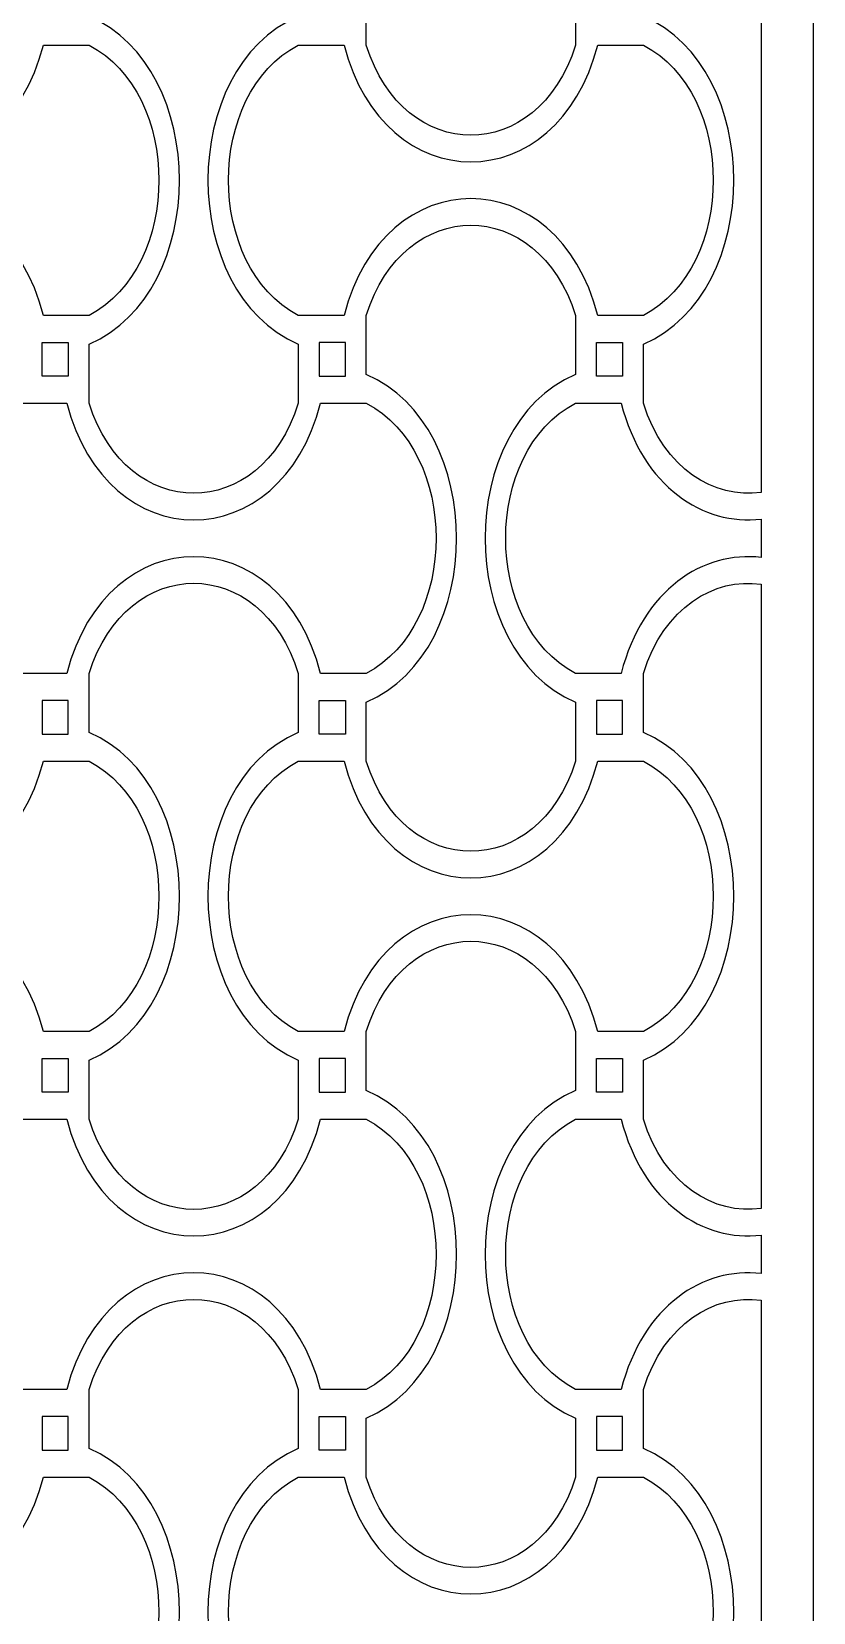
# Model space of a CAD drawing. Header units: centimetres. Extents: x -20.1 to -15.4, y -9 to 9.
# Drawn here: x -17.61 to -15.357, y -0.039 to 4.515 of the extents above; entities that cross this region are included whole.
import ezdxf

# ---------------------------------------------------------------- set-up
doc = ezdxf.new("R2010")
doc.units = ezdxf.units.CM
doc.header["$MEASUREMENT"] = 0
doc.layers.add('layer 1', color=7, linetype='Continuous')

msp = doc.modelspace()

# ---------------------------------------------------------------- linework, layer by layer
at = {"layer": 'layer 1', "color": 250}
for points, knots in [([(-20.08999, -9.00021), (-20.08999, -9.00021), (-20.08999, 9.00076), (-20.08999, 9.00076), (-20.08999, 9.00076), (-20.08999, 9.00076), (-15.35662, 9.00076), (-15.35662, 9.00076), (-15.35662, 9.00076), (-15.35662, 9.00076), (-15.35662, -9.00021), (-15.35662, -9.00021), (-15.35662, -9.00021), (-15.35662, -9.00021), (-20.08999, -9.00021), (-20.08999, -9.00021)], [0, 0, 0, 0, 0.2, 0.2, 0.2, 0.2, 0.4, 0.4, 0.4, 0.4, 0.6, 0.6, 0.6, 0.6, 1, 1, 1, 1]), ([(-16.64548, 5.76059), (-16.64548, 5.76059), (-16.64548, 5.59049), (-16.64548, 5.59049), (-16.64548, 5.59049), (-16.29829, 5.44148), (-16.29829, 4.79529), (-16.64548, 4.64629), (-16.64548, 4.64629), (-16.64548, 4.64629), (-16.64548, 4.47619), (-16.64548, 4.47619), (-16.64548, 4.47619), (-16.53736, 4.13005), (-16.15063, 4.13005), (-16.04251, 4.47619), (-16.04251, 4.47619), (-16.04251, 4.47619), (-16.04251, 4.47619), (-16.04251, 4.47619), (-16.04251, 4.47619), (-16.04251, 4.47619), (-16.04251, 4.64629), (-16.04251, 4.64629), (-16.04251, 4.64629), (-16.38971, 4.79529), (-16.38971, 5.44148), (-16.04251, 5.59049), (-16.04251, 5.59049), (-16.04251, 5.59049), (-16.04251, 5.76059), (-16.04251, 5.76059), (-16.04251, 5.76059), (-16.15063, 6.10673), (-16.53736, 6.10673), (-16.64548, 5.76059)], [0, 0, 0, 0, 0.1, 0.1, 0.1, 0.1, 0.2, 0.2, 0.2, 0.2, 0.3, 0.3, 0.3, 0.3, 0.4, 0.4, 0.4, 0.4, 0.5, 0.5, 0.5, 0.5, 0.6, 0.6, 0.6, 0.6, 0.7, 0.7, 0.7, 0.7, 0.8, 0.8, 0.8, 0.8, 1, 1, 1, 1]), ([(-16.84145, 3.44479), (-16.84145, 3.44479), (-16.84145, 3.61488), (-16.84145, 3.61488), (-16.84145, 3.61488), (-17.18865, 3.76389), (-17.18865, 4.41008), (-16.84145, 4.55908), (-16.84145, 4.55908), (-16.84145, 4.55908), (-16.84145, 4.72918), (-16.84145, 4.72918), (-16.84145, 4.72918), (-16.94957, 5.07532), (-17.33631, 5.07532), (-17.44443, 4.72918), (-17.44443, 4.72918), (-17.44443, 4.72918), (-17.44443, 4.55908), (-17.44443, 4.55908), (-17.44443, 4.55908), (-17.09723, 4.41008), (-17.09723, 3.76389), (-17.44443, 3.61488), (-17.44443, 3.61488), (-17.44443, 3.61488), (-17.44443, 3.44479), (-17.44443, 3.44479), (-17.44443, 3.44479), (-17.44443, 3.44479), (-17.44443, 3.44479), (-17.44443, 3.44479), (-17.44443, 3.44479), (-17.33631, 3.09865), (-16.94957, 3.09864), (-16.84145, 3.44479)], [0, 0, 0, 0, 0.1, 0.1, 0.1, 0.1, 0.2, 0.2, 0.2, 0.2, 0.3, 0.3, 0.3, 0.3, 0.4, 0.4, 0.4, 0.4, 0.5, 0.5, 0.5, 0.5, 0.6, 0.6, 0.6, 0.6, 0.7, 0.7, 0.7, 0.7, 0.8, 0.8, 0.8, 0.8, 1, 1, 1, 1]), ([(-15.50737, 3.18791), (-15.50737, 3.18791), (-15.50737, 4.98605), (-15.50737, 4.98605), (-15.50737, 4.98605), (-15.64287, 5.00546), (-15.78698, 4.91986), (-15.84654, 4.72918), (-15.84654, 4.72918), (-15.84654, 4.72918), (-15.84654, 4.55908), (-15.84654, 4.55908), (-15.84654, 4.55908), (-15.49934, 4.41008), (-15.49934, 3.76389), (-15.84654, 3.61488), (-15.84654, 3.61488), (-15.84654, 3.61488), (-15.84654, 3.44479), (-15.84654, 3.44479), (-15.84654, 3.44479), (-15.84654, 3.44479), (-15.84654, 3.44479), (-15.84654, 3.44479), (-15.84654, 3.44479), (-15.78698, 3.25411), (-15.64287, 3.1685), (-15.50737, 3.18791)], [0, 0, 0, 0, 0.125, 0.125, 0.125, 0.125, 0.25, 0.25, 0.25, 0.25, 0.375, 0.375, 0.375, 0.375, 0.5, 0.5, 0.5, 0.5, 0.625, 0.625, 0.625, 0.625, 0.75, 0.75, 0.75, 0.75, 1, 1, 1, 1]), ([(-18.43934, 3.69777), (-18.43934, 3.69777), (-18.30758, 3.69777), (-18.30758, 3.69777), (-18.30758, 3.69777), (-18.19216, 4.14599), (-17.69161, 4.14599), (-17.57619, 3.69777), (-17.57619, 3.69777), (-17.57619, 3.69777), (-17.44443, 3.69777), (-17.44443, 3.69777), (-17.44443, 3.69777), (-17.1763, 3.83735), (-17.1763, 4.33661), (-17.44443, 4.47619), (-17.44443, 4.47619), (-17.44443, 4.47619), (-17.57619, 4.47619), (-17.57619, 4.47619), (-17.57619, 4.47619), (-17.69161, 4.02797), (-18.19216, 4.02797), (-18.30758, 4.47619), (-18.30758, 4.47619), (-18.30758, 4.47619), (-18.43934, 4.47619), (-18.43934, 4.47619), (-18.43934, 4.47619), (-18.43934, 4.47619), (-18.43934, 4.47619), (-18.43934, 4.47619), (-18.43934, 4.47619), (-18.70746, 4.33661), (-18.70746, 3.83735), (-18.43934, 3.69777)], [0, 0, 0, 0, 0.1, 0.1, 0.1, 0.1, 0.2, 0.2, 0.2, 0.2, 0.3, 0.3, 0.3, 0.3, 0.4, 0.4, 0.4, 0.4, 0.5, 0.5, 0.5, 0.5, 0.6, 0.6, 0.6, 0.6, 0.7, 0.7, 0.7, 0.7, 0.8, 0.8, 0.8, 0.8, 1, 1, 1, 1]), ([(-16.84145, 3.69777), (-16.84145, 3.69777), (-16.70969, 3.69777), (-16.70969, 3.69777), (-16.70969, 3.69777), (-16.59427, 4.14599), (-16.09372, 4.14599), (-15.9783, 3.69777), (-15.9783, 3.69777), (-15.9783, 3.69777), (-15.84654, 3.69777), (-15.84654, 3.69777), (-15.84654, 3.69777), (-15.57841, 3.83735), (-15.57841, 4.33661), (-15.84654, 4.47619), (-15.84654, 4.47619), (-15.84654, 4.47619), (-15.9783, 4.47619), (-15.9783, 4.47619), (-15.9783, 4.47619), (-16.09372, 4.02797), (-16.59427, 4.02797), (-16.70969, 4.47619), (-16.70969, 4.47619), (-16.70969, 4.47619), (-16.84145, 4.47619), (-16.84145, 4.47619), (-16.84145, 4.47619), (-16.84145, 4.47619), (-16.84145, 4.47619), (-16.84145, 4.47619), (-16.84145, 4.47619), (-17.10958, 4.33661), (-17.10958, 3.83735), (-16.84145, 3.69777)], [0, 0, 0, 0, 0.1, 0.1, 0.1, 0.1, 0.2, 0.2, 0.2, 0.2, 0.3, 0.3, 0.3, 0.3, 0.4, 0.4, 0.4, 0.4, 0.5, 0.5, 0.5, 0.5, 0.6, 0.6, 0.6, 0.6, 0.7, 0.7, 0.7, 0.7, 0.8, 0.8, 0.8, 0.8, 1, 1, 1, 1]), ([(-16.64548, 3.69777), (-16.64548, 3.69777), (-16.64548, 3.52768), (-16.64548, 3.52768), (-16.64548, 3.52768), (-16.29829, 3.37867), (-16.29829, 2.73248), (-16.64548, 2.58347), (-16.64548, 2.58347), (-16.64548, 2.58347), (-16.64548, 2.41338), (-16.64548, 2.41338), (-16.64548, 2.41338), (-16.53736, 2.06724), (-16.15063, 2.06724), (-16.04251, 2.41338), (-16.04251, 2.41338), (-16.04251, 2.41338), (-16.04251, 2.41338), (-16.04251, 2.41338), (-16.04251, 2.41338), (-16.04251, 2.41338), (-16.04251, 2.58347), (-16.04251, 2.58347), (-16.04251, 2.58347), (-16.38971, 2.73248), (-16.38971, 3.37867), (-16.04251, 3.52768), (-16.04251, 3.52768), (-16.04251, 3.52768), (-16.04251, 3.69777), (-16.04251, 3.69777), (-16.04251, 3.69777), (-16.15063, 4.04391), (-16.53736, 4.04391), (-16.64548, 3.69777)], [0, 0, 0, 0, 0.1, 0.1, 0.1, 0.1, 0.2, 0.2, 0.2, 0.2, 0.3, 0.3, 0.3, 0.3, 0.4, 0.4, 0.4, 0.4, 0.5, 0.5, 0.5, 0.5, 0.6, 0.6, 0.6, 0.6, 0.7, 0.7, 0.7, 0.7, 0.8, 0.8, 0.8, 0.8, 1, 1, 1, 1]), ([(-17.5801, 3.61993), (-17.5801, 3.61993), (-17.5801, 3.52263), (-17.5801, 3.52263), (-17.5801, 3.52263), (-17.5801, 3.52263), (-17.50472, 3.52263), (-17.50472, 3.52263), (-17.50472, 3.52263), (-17.50472, 3.52263), (-17.50472, 3.61993), (-17.50472, 3.61993), (-17.50472, 3.61993), (-17.50472, 3.61993), (-17.5801, 3.61993), (-17.5801, 3.61993)], [0, 0, 0, 0, 0.2, 0.2, 0.2, 0.2, 0.4, 0.4, 0.4, 0.4, 0.6, 0.6, 0.6, 0.6, 1, 1, 1, 1]), ([(-16.78115, 3.52263), (-16.78115, 3.52263), (-16.78115, 3.61993), (-16.78115, 3.61993), (-16.78115, 3.61993), (-16.78115, 3.61993), (-16.70578, 3.61993), (-16.70578, 3.61993), (-16.70578, 3.61993), (-16.70578, 3.61993), (-16.70578, 3.52263), (-16.70578, 3.52263), (-16.70578, 3.52263), (-16.70578, 3.52263), (-16.78115, 3.52263), (-16.78115, 3.52263)], [0, 0, 0, 0, 0.2, 0.2, 0.2, 0.2, 0.4, 0.4, 0.4, 0.4, 0.6, 0.6, 0.6, 0.6, 1, 1, 1, 1]), ([(-15.98221, 3.61993), (-15.98221, 3.61993), (-15.98221, 3.52263), (-15.98221, 3.52263), (-15.98221, 3.52263), (-15.98221, 3.52263), (-15.90684, 3.52263), (-15.90684, 3.52263), (-15.90684, 3.52263), (-15.90684, 3.52263), (-15.90684, 3.61993), (-15.90684, 3.61993), (-15.90684, 3.61993), (-15.90684, 3.61993), (-15.98221, 3.61993), (-15.98221, 3.61993)], [0, 0, 0, 0, 0.2, 0.2, 0.2, 0.2, 0.4, 0.4, 0.4, 0.4, 0.6, 0.6, 0.6, 0.6, 1, 1, 1, 1]), ([(-16.64548, 3.44479), (-16.64548, 3.44479), (-16.77724, 3.44479), (-16.77724, 3.44479), (-16.77724, 3.44479), (-16.89266, 2.99657), (-17.39321, 2.99657), (-17.50864, 3.44479), (-17.50864, 3.44479), (-17.50864, 3.44479), (-17.64039, 3.44479), (-17.64039, 3.44479), (-17.64039, 3.44479), (-17.90852, 3.30521), (-17.90852, 2.80594), (-17.64039, 2.66637), (-17.64039, 2.66637), (-17.64039, 2.66637), (-17.64039, 2.66637), (-17.64039, 2.66637), (-17.64039, 2.66637), (-17.64039, 2.66637), (-17.50864, 2.66637), (-17.50864, 2.66637), (-17.50864, 2.66637), (-17.39321, 3.11459), (-16.89267, 3.11459), (-16.77724, 2.66637), (-16.77724, 2.66637), (-16.77724, 2.66637), (-16.64548, 2.66637), (-16.64548, 2.66637), (-16.64548, 2.66637), (-16.37736, 2.80594), (-16.37736, 3.30521), (-16.64548, 3.44479)], [0, 0, 0, 0, 0.1, 0.1, 0.1, 0.1, 0.2, 0.2, 0.2, 0.2, 0.3, 0.3, 0.3, 0.3, 0.4, 0.4, 0.4, 0.4, 0.5, 0.5, 0.5, 0.5, 0.6, 0.6, 0.6, 0.6, 0.7, 0.7, 0.7, 0.7, 0.8, 0.8, 0.8, 0.8, 1, 1, 1, 1]), ([(-15.50737, 3.00021), (-15.50737, 3.00021), (-15.50737, 3.11094), (-15.50737, 3.11094), (-15.50737, 3.11094), (-15.67324, 3.09111), (-15.84832, 3.20237), (-15.91075, 3.44479), (-15.91075, 3.44479), (-15.91075, 3.44479), (-16.04251, 3.44479), (-16.04251, 3.44479), (-16.04251, 3.44479), (-16.31063, 3.30521), (-16.31063, 2.80594), (-16.04251, 2.66637), (-16.04251, 2.66637), (-16.04251, 2.66637), (-16.04251, 2.66637), (-16.04251, 2.66637), (-16.04251, 2.66637), (-16.04251, 2.66637), (-15.91075, 2.66637), (-15.91075, 2.66637), (-15.91075, 2.66637), (-15.84832, 2.90879), (-15.67324, 3.02004), (-15.50737, 3.00021)], [0, 0, 0, 0, 0.125, 0.125, 0.125, 0.125, 0.25, 0.25, 0.25, 0.25, 0.375, 0.375, 0.375, 0.375, 0.5, 0.5, 0.5, 0.5, 0.625, 0.625, 0.625, 0.625, 0.75, 0.75, 0.75, 0.75, 1, 1, 1, 1]), ([(-16.84145, 1.38197), (-16.84145, 1.38197), (-16.84145, 1.55207), (-16.84145, 1.55207), (-16.84145, 1.55207), (-17.18865, 1.70107), (-17.18865, 2.34726), (-16.84145, 2.49627), (-16.84145, 2.49627), (-16.84145, 2.49627), (-16.84145, 2.66637), (-16.84145, 2.66637), (-16.84145, 2.66637), (-16.94957, 3.01251), (-17.33631, 3.01251), (-17.44443, 2.66637), (-17.44443, 2.66637), (-17.44443, 2.66637), (-17.44443, 2.49627), (-17.44443, 2.49627), (-17.44443, 2.49627), (-17.09723, 2.34726), (-17.09723, 1.70107), (-17.44443, 1.55207), (-17.44443, 1.55207), (-17.44443, 1.55207), (-17.44443, 1.38197), (-17.44443, 1.38197), (-17.44443, 1.38197), (-17.44443, 1.38197), (-17.44443, 1.38197), (-17.44443, 1.38197), (-17.44443, 1.38197), (-17.33631, 1.03583), (-16.94957, 1.03583), (-16.84145, 1.38197)], [0, 0, 0, 0, 0.1, 0.1, 0.1, 0.1, 0.2, 0.2, 0.2, 0.2, 0.3, 0.3, 0.3, 0.3, 0.4, 0.4, 0.4, 0.4, 0.5, 0.5, 0.5, 0.5, 0.6, 0.6, 0.6, 0.6, 0.7, 0.7, 0.7, 0.7, 0.8, 0.8, 0.8, 0.8, 1, 1, 1, 1]), ([(-15.50737, 1.1251), (-15.50737, 1.1251), (-15.50737, 2.92323), (-15.50737, 2.92323), (-15.50737, 2.92323), (-15.64287, 2.94265), (-15.78698, 2.85705), (-15.84654, 2.66637), (-15.84654, 2.66637), (-15.84654, 2.66637), (-15.84654, 2.49627), (-15.84654, 2.49627), (-15.84654, 2.49627), (-15.49934, 2.34726), (-15.49934, 1.70107), (-15.84654, 1.55207), (-15.84654, 1.55207), (-15.84654, 1.55207), (-15.84654, 1.38197), (-15.84654, 1.38197), (-15.84654, 1.38197), (-15.84654, 1.38197), (-15.84654, 1.38197), (-15.84654, 1.38197), (-15.84654, 1.38197), (-15.78698, 1.19129), (-15.64287, 1.10568), (-15.50737, 1.1251)], [0, 0, 0, 0, 0.125, 0.125, 0.125, 0.125, 0.25, 0.25, 0.25, 0.25, 0.375, 0.375, 0.375, 0.375, 0.5, 0.5, 0.5, 0.5, 0.625, 0.625, 0.625, 0.625, 0.75, 0.75, 0.75, 0.75, 1, 1, 1, 1]), ([(-17.50472, 2.58852), (-17.50472, 2.58852), (-17.50472, 2.49122), (-17.50472, 2.49122), (-17.50472, 2.49122), (-17.50472, 2.49122), (-17.5801, 2.49122), (-17.5801, 2.49122), (-17.5801, 2.49122), (-17.5801, 2.49122), (-17.5801, 2.58852), (-17.5801, 2.58852), (-17.5801, 2.58852), (-17.5801, 2.58852), (-17.50472, 2.58852), (-17.50472, 2.58852)], [0, 0, 0, 0, 0.2, 0.2, 0.2, 0.2, 0.4, 0.4, 0.4, 0.4, 0.6, 0.6, 0.6, 0.6, 1, 1, 1, 1]), ([(-16.70578, 2.58852), (-16.70578, 2.58852), (-16.78115, 2.58852), (-16.78115, 2.58852), (-16.78115, 2.58852), (-16.78115, 2.58852), (-16.78115, 2.49122), (-16.78115, 2.49122), (-16.78115, 2.49122), (-16.78115, 2.49122), (-16.70578, 2.49122), (-16.70578, 2.49122), (-16.70578, 2.49122), (-16.70578, 2.49122), (-16.70578, 2.58852), (-16.70578, 2.58852)], [0, 0, 0, 0, 0.2, 0.2, 0.2, 0.2, 0.4, 0.4, 0.4, 0.4, 0.6, 0.6, 0.6, 0.6, 1, 1, 1, 1]), ([(-15.90684, 2.58852), (-15.90684, 2.58852), (-15.90684, 2.49122), (-15.90684, 2.49122), (-15.90684, 2.49122), (-15.90684, 2.49122), (-15.98221, 2.49122), (-15.98221, 2.49122), (-15.98221, 2.49122), (-15.98221, 2.49122), (-15.98221, 2.58852), (-15.98221, 2.58852), (-15.98221, 2.58852), (-15.98221, 2.58852), (-15.90684, 2.58852), (-15.90684, 2.58852)], [0, 0, 0, 0, 0.2, 0.2, 0.2, 0.2, 0.4, 0.4, 0.4, 0.4, 0.6, 0.6, 0.6, 0.6, 1, 1, 1, 1]), ([(-18.43934, 1.63496), (-18.43934, 1.63496), (-18.30758, 1.63496), (-18.30758, 1.63496), (-18.30758, 1.63496), (-18.19216, 2.08318), (-17.69161, 2.08318), (-17.57619, 1.63496), (-17.57619, 1.63496), (-17.57619, 1.63496), (-17.44443, 1.63496), (-17.44443, 1.63496), (-17.44443, 1.63496), (-17.1763, 1.77454), (-17.1763, 2.2738), (-17.44443, 2.41338), (-17.44443, 2.41338), (-17.44443, 2.41338), (-17.57619, 2.41338), (-17.57619, 2.41338), (-17.57619, 2.41338), (-17.69161, 1.96516), (-18.19216, 1.96516), (-18.30758, 2.41338), (-18.30758, 2.41338), (-18.30758, 2.41338), (-18.43934, 2.41338), (-18.43934, 2.41338), (-18.43934, 2.41338), (-18.43934, 2.41338), (-18.43934, 2.41338), (-18.43934, 2.41338), (-18.43934, 2.41338), (-18.70746, 2.2738), (-18.70746, 1.77454), (-18.43934, 1.63496)], [0, 0, 0, 0, 0.1, 0.1, 0.1, 0.1, 0.2, 0.2, 0.2, 0.2, 0.3, 0.3, 0.3, 0.3, 0.4, 0.4, 0.4, 0.4, 0.5, 0.5, 0.5, 0.5, 0.6, 0.6, 0.6, 0.6, 0.7, 0.7, 0.7, 0.7, 0.8, 0.8, 0.8, 0.8, 1, 1, 1, 1]), ([(-16.84145, 1.63496), (-16.84145, 1.63496), (-16.70969, 1.63496), (-16.70969, 1.63496), (-16.70969, 1.63496), (-16.59427, 2.08318), (-16.09372, 2.08318), (-15.9783, 1.63496), (-15.9783, 1.63496), (-15.9783, 1.63496), (-15.84654, 1.63496), (-15.84654, 1.63496), (-15.84654, 1.63496), (-15.57841, 1.77454), (-15.57841, 2.2738), (-15.84654, 2.41338), (-15.84654, 2.41338), (-15.84654, 2.41338), (-15.9783, 2.41338), (-15.9783, 2.41338), (-15.9783, 2.41338), (-16.09372, 1.96516), (-16.59427, 1.96516), (-16.70969, 2.41338), (-16.70969, 2.41338), (-16.70969, 2.41338), (-16.84145, 2.41338), (-16.84145, 2.41338), (-16.84145, 2.41338), (-16.84145, 2.41338), (-16.84145, 2.41338), (-16.84145, 2.41338), (-16.84145, 2.41338), (-17.10958, 2.2738), (-17.10958, 1.77454), (-16.84145, 1.63496)], [0, 0, 0, 0, 0.1, 0.1, 0.1, 0.1, 0.2, 0.2, 0.2, 0.2, 0.3, 0.3, 0.3, 0.3, 0.4, 0.4, 0.4, 0.4, 0.5, 0.5, 0.5, 0.5, 0.6, 0.6, 0.6, 0.6, 0.7, 0.7, 0.7, 0.7, 0.8, 0.8, 0.8, 0.8, 1, 1, 1, 1]), ([(-16.64548, 1.63496), (-16.64548, 1.63496), (-16.64548, 1.46486), (-16.64548, 1.46486), (-16.64548, 1.46486), (-16.29829, 1.31585), (-16.29829, 0.66967), (-16.64548, 0.52066), (-16.64548, 0.52066), (-16.64548, 0.52066), (-16.64548, 0.35056), (-16.64548, 0.35056), (-16.64548, 0.35056), (-16.53736, 0.00442), (-16.15063, 0.00442), (-16.04251, 0.35056), (-16.04251, 0.35056), (-16.04251, 0.35056), (-16.04251, 0.35056), (-16.04251, 0.35056), (-16.04251, 0.35056), (-16.04251, 0.35056), (-16.04251, 0.52066), (-16.04251, 0.52066), (-16.04251, 0.52066), (-16.38971, 0.66967), (-16.38971, 1.31585), (-16.04251, 1.46486), (-16.04251, 1.46486), (-16.04251, 1.46486), (-16.04251, 1.63496), (-16.04251, 1.63496), (-16.04251, 1.63496), (-16.15063, 1.9811), (-16.53736, 1.9811), (-16.64548, 1.63496)], [0, 0, 0, 0, 0.1, 0.1, 0.1, 0.1, 0.2, 0.2, 0.2, 0.2, 0.3, 0.3, 0.3, 0.3, 0.4, 0.4, 0.4, 0.4, 0.5, 0.5, 0.5, 0.5, 0.6, 0.6, 0.6, 0.6, 0.7, 0.7, 0.7, 0.7, 0.8, 0.8, 0.8, 0.8, 1, 1, 1, 1]), ([(-17.5801, 1.55712), (-17.5801, 1.55712), (-17.5801, 1.45981), (-17.5801, 1.45981), (-17.5801, 1.45981), (-17.5801, 1.45981), (-17.50472, 1.45981), (-17.50472, 1.45981), (-17.50472, 1.45981), (-17.50472, 1.45981), (-17.50472, 1.55712), (-17.50472, 1.55712), (-17.50472, 1.55712), (-17.50472, 1.55712), (-17.5801, 1.55712), (-17.5801, 1.55712)], [0, 0, 0, 0, 0.2, 0.2, 0.2, 0.2, 0.4, 0.4, 0.4, 0.4, 0.6, 0.6, 0.6, 0.6, 1, 1, 1, 1]), ([(-16.78115, 1.45981), (-16.78115, 1.45981), (-16.78115, 1.55712), (-16.78115, 1.55712), (-16.78115, 1.55712), (-16.78115, 1.55712), (-16.70578, 1.55712), (-16.70578, 1.55712), (-16.70578, 1.55712), (-16.70578, 1.55712), (-16.70578, 1.45981), (-16.70578, 1.45981), (-16.70578, 1.45981), (-16.70578, 1.45981), (-16.78115, 1.45981), (-16.78115, 1.45981)], [0, 0, 0, 0, 0.2, 0.2, 0.2, 0.2, 0.4, 0.4, 0.4, 0.4, 0.6, 0.6, 0.6, 0.6, 1, 1, 1, 1]), ([(-15.98221, 1.55712), (-15.98221, 1.55712), (-15.98221, 1.45981), (-15.98221, 1.45981), (-15.98221, 1.45981), (-15.98221, 1.45981), (-15.90684, 1.45981), (-15.90684, 1.45981), (-15.90684, 1.45981), (-15.90684, 1.45981), (-15.90684, 1.55712), (-15.90684, 1.55712), (-15.90684, 1.55712), (-15.90684, 1.55712), (-15.98221, 1.55712), (-15.98221, 1.55712)], [0, 0, 0, 0, 0.2, 0.2, 0.2, 0.2, 0.4, 0.4, 0.4, 0.4, 0.6, 0.6, 0.6, 0.6, 1, 1, 1, 1]), ([(-16.64548, 1.38197), (-16.64548, 1.38197), (-16.77724, 1.38197), (-16.77724, 1.38197), (-16.77724, 1.38197), (-16.89266, 0.93375), (-17.39321, 0.93375), (-17.50864, 1.38197), (-17.50864, 1.38197), (-17.50864, 1.38197), (-17.64039, 1.38197), (-17.64039, 1.38197), (-17.64039, 1.38197), (-17.90852, 1.24239), (-17.90852, 0.74313), (-17.64039, 0.60355), (-17.64039, 0.60355), (-17.64039, 0.60355), (-17.64039, 0.60355), (-17.64039, 0.60355), (-17.64039, 0.60355), (-17.64039, 0.60355), (-17.50864, 0.60355), (-17.50864, 0.60355), (-17.50864, 0.60355), (-17.39321, 1.05177), (-16.89267, 1.05177), (-16.77724, 0.60355), (-16.77724, 0.60355), (-16.77724, 0.60355), (-16.64548, 0.60355), (-16.64548, 0.60355), (-16.64548, 0.60355), (-16.37736, 0.74313), (-16.37736, 1.24239), (-16.64548, 1.38197)], [0, 0, 0, 0, 0.1, 0.1, 0.1, 0.1, 0.2, 0.2, 0.2, 0.2, 0.3, 0.3, 0.3, 0.3, 0.4, 0.4, 0.4, 0.4, 0.5, 0.5, 0.5, 0.5, 0.6, 0.6, 0.6, 0.6, 0.7, 0.7, 0.7, 0.7, 0.8, 0.8, 0.8, 0.8, 1, 1, 1, 1]), ([(-15.50737, 0.93739), (-15.50737, 0.93739), (-15.50737, 1.04812), (-15.50737, 1.04812), (-15.50737, 1.04812), (-15.67324, 1.02829), (-15.84832, 1.13955), (-15.91075, 1.38197), (-15.91075, 1.38197), (-15.91075, 1.38197), (-16.04251, 1.38197), (-16.04251, 1.38197), (-16.04251, 1.38197), (-16.31063, 1.24239), (-16.31063, 0.74313), (-16.04251, 0.60355), (-16.04251, 0.60355), (-16.04251, 0.60355), (-16.04251, 0.60355), (-16.04251, 0.60355), (-16.04251, 0.60355), (-16.04251, 0.60355), (-15.91075, 0.60355), (-15.91075, 0.60355), (-15.91075, 0.60355), (-15.84832, 0.84597), (-15.67324, 0.95722), (-15.50737, 0.93739)], [0, 0, 0, 0, 0.125, 0.125, 0.125, 0.125, 0.25, 0.25, 0.25, 0.25, 0.375, 0.375, 0.375, 0.375, 0.5, 0.5, 0.5, 0.5, 0.625, 0.625, 0.625, 0.625, 0.75, 0.75, 0.75, 0.75, 1, 1, 1, 1]), ([(-16.84145, -0.68084), (-16.84145, -0.68084), (-16.84145, -0.51075), (-16.84145, -0.51075), (-16.84145, -0.51075), (-17.18865, -0.36174), (-17.18865, 0.28445), (-16.84145, 0.43345), (-16.84145, 0.43345), (-16.84145, 0.43345), (-16.84145, 0.60355), (-16.84145, 0.60355), (-16.84145, 0.60355), (-16.94957, 0.94969), (-17.33631, 0.94969), (-17.44443, 0.60355), (-17.44443, 0.60355), (-17.44443, 0.60355), (-17.44443, 0.43345), (-17.44443, 0.43345), (-17.44443, 0.43345), (-17.09723, 0.28445), (-17.09723, -0.36174), (-17.44443, -0.51075), (-17.44443, -0.51075), (-17.44443, -0.51075), (-17.44443, -0.68084), (-17.44443, -0.68084), (-17.44443, -0.68084), (-17.44443, -0.68084), (-17.44443, -0.68084), (-17.44443, -0.68084), (-17.44443, -0.68084), (-17.33631, -1.02699), (-16.94957, -1.02699), (-16.84145, -0.68084)], [0, 0, 0, 0, 0.1, 0.1, 0.1, 0.1, 0.2, 0.2, 0.2, 0.2, 0.3, 0.3, 0.3, 0.3, 0.4, 0.4, 0.4, 0.4, 0.5, 0.5, 0.5, 0.5, 0.6, 0.6, 0.6, 0.6, 0.7, 0.7, 0.7, 0.7, 0.8, 0.8, 0.8, 0.8, 1, 1, 1, 1]), ([(-15.50737, -0.93772), (-15.50737, -0.93772), (-15.50737, 0.86042), (-15.50737, 0.86042), (-15.50737, 0.86042), (-15.64287, 0.87983), (-15.78698, 0.79423), (-15.84654, 0.60355), (-15.84654, 0.60355), (-15.84654, 0.60355), (-15.84654, 0.43345), (-15.84654, 0.43345), (-15.84654, 0.43345), (-15.49934, 0.28445), (-15.49934, -0.36174), (-15.84654, -0.51075), (-15.84654, -0.51075), (-15.84654, -0.51075), (-15.84654, -0.68084), (-15.84654, -0.68084), (-15.84654, -0.68084), (-15.84654, -0.68084), (-15.84654, -0.68084), (-15.84654, -0.68084), (-15.84654, -0.68084), (-15.78698, -0.87153), (-15.64287, -0.95713), (-15.50737, -0.93772)], [0, 0, 0, 0, 0.125, 0.125, 0.125, 0.125, 0.25, 0.25, 0.25, 0.25, 0.375, 0.375, 0.375, 0.375, 0.5, 0.5, 0.5, 0.5, 0.625, 0.625, 0.625, 0.625, 0.75, 0.75, 0.75, 0.75, 1, 1, 1, 1]), ([(-17.50472, 0.52571), (-17.50472, 0.52571), (-17.50472, 0.42841), (-17.50472, 0.42841), (-17.50472, 0.42841), (-17.50472, 0.42841), (-17.5801, 0.42841), (-17.5801, 0.42841), (-17.5801, 0.42841), (-17.5801, 0.42841), (-17.5801, 0.52571), (-17.5801, 0.52571), (-17.5801, 0.52571), (-17.5801, 0.52571), (-17.50472, 0.52571), (-17.50472, 0.52571)], [0, 0, 0, 0, 0.2, 0.2, 0.2, 0.2, 0.4, 0.4, 0.4, 0.4, 0.6, 0.6, 0.6, 0.6, 1, 1, 1, 1]), ([(-16.70578, 0.52571), (-16.70578, 0.52571), (-16.78115, 0.52571), (-16.78115, 0.52571), (-16.78115, 0.52571), (-16.78115, 0.52571), (-16.78115, 0.42841), (-16.78115, 0.42841), (-16.78115, 0.42841), (-16.78115, 0.42841), (-16.70578, 0.42841), (-16.70578, 0.42841), (-16.70578, 0.42841), (-16.70578, 0.42841), (-16.70578, 0.52571), (-16.70578, 0.52571)], [0, 0, 0, 0, 0.2, 0.2, 0.2, 0.2, 0.4, 0.4, 0.4, 0.4, 0.6, 0.6, 0.6, 0.6, 1, 1, 1, 1]), ([(-15.90684, 0.52571), (-15.90684, 0.52571), (-15.90684, 0.42841), (-15.90684, 0.42841), (-15.90684, 0.42841), (-15.90684, 0.42841), (-15.98221, 0.42841), (-15.98221, 0.42841), (-15.98221, 0.42841), (-15.98221, 0.42841), (-15.98221, 0.52571), (-15.98221, 0.52571), (-15.98221, 0.52571), (-15.98221, 0.52571), (-15.90684, 0.52571), (-15.90684, 0.52571)], [0, 0, 0, 0, 0.2, 0.2, 0.2, 0.2, 0.4, 0.4, 0.4, 0.4, 0.6, 0.6, 0.6, 0.6, 1, 1, 1, 1]), ([(-18.43934, -0.42786), (-18.43934, -0.42786), (-18.30758, -0.42786), (-18.30758, -0.42786), (-18.30758, -0.42786), (-18.19216, 0.02036), (-17.69161, 0.02036), (-17.57619, -0.42786), (-17.57619, -0.42786), (-17.57619, -0.42786), (-17.44443, -0.42786), (-17.44443, -0.42786), (-17.44443, -0.42786), (-17.1763, -0.28828), (-17.1763, 0.21099), (-17.44443, 0.35056), (-17.44443, 0.35056), (-17.44443, 0.35056), (-17.57619, 0.35056), (-17.57619, 0.35056), (-17.57619, 0.35056), (-17.69161, -0.09766), (-18.19216, -0.09766), (-18.30758, 0.35056), (-18.30758, 0.35056), (-18.30758, 0.35056), (-18.43934, 0.35056), (-18.43934, 0.35056), (-18.43934, 0.35056), (-18.43934, 0.35056), (-18.43934, 0.35056), (-18.43934, 0.35056), (-18.43934, 0.35056), (-18.70746, 0.21099), (-18.70746, -0.28828), (-18.43934, -0.42786)], [0, 0, 0, 0, 0.1, 0.1, 0.1, 0.1, 0.2, 0.2, 0.2, 0.2, 0.3, 0.3, 0.3, 0.3, 0.4, 0.4, 0.4, 0.4, 0.5, 0.5, 0.5, 0.5, 0.6, 0.6, 0.6, 0.6, 0.7, 0.7, 0.7, 0.7, 0.8, 0.8, 0.8, 0.8, 1, 1, 1, 1]), ([(-16.84145, -0.42786), (-16.84145, -0.42786), (-16.70969, -0.42786), (-16.70969, -0.42786), (-16.70969, -0.42786), (-16.59427, 0.02036), (-16.09372, 0.02036), (-15.9783, -0.42786), (-15.9783, -0.42786), (-15.9783, -0.42786), (-15.84654, -0.42786), (-15.84654, -0.42786), (-15.84654, -0.42786), (-15.57841, -0.28828), (-15.57841, 0.21099), (-15.84654, 0.35056), (-15.84654, 0.35056), (-15.84654, 0.35056), (-15.9783, 0.35056), (-15.9783, 0.35056), (-15.9783, 0.35056), (-16.09372, -0.09766), (-16.59427, -0.09766), (-16.70969, 0.35056), (-16.70969, 0.35056), (-16.70969, 0.35056), (-16.84145, 0.35056), (-16.84145, 0.35056), (-16.84145, 0.35056), (-16.84145, 0.35056), (-16.84145, 0.35056), (-16.84145, 0.35056), (-16.84145, 0.35056), (-17.10958, 0.21099), (-17.10958, -0.28828), (-16.84145, -0.42786)], [0, 0, 0, 0, 0.1, 0.1, 0.1, 0.1, 0.2, 0.2, 0.2, 0.2, 0.3, 0.3, 0.3, 0.3, 0.4, 0.4, 0.4, 0.4, 0.5, 0.5, 0.5, 0.5, 0.6, 0.6, 0.6, 0.6, 0.7, 0.7, 0.7, 0.7, 0.8, 0.8, 0.8, 0.8, 1, 1, 1, 1])]:
    msp.add_open_spline(points, degree=3, knots=knots, dxfattribs=at)

doc.saveas('drawing.dxf')
